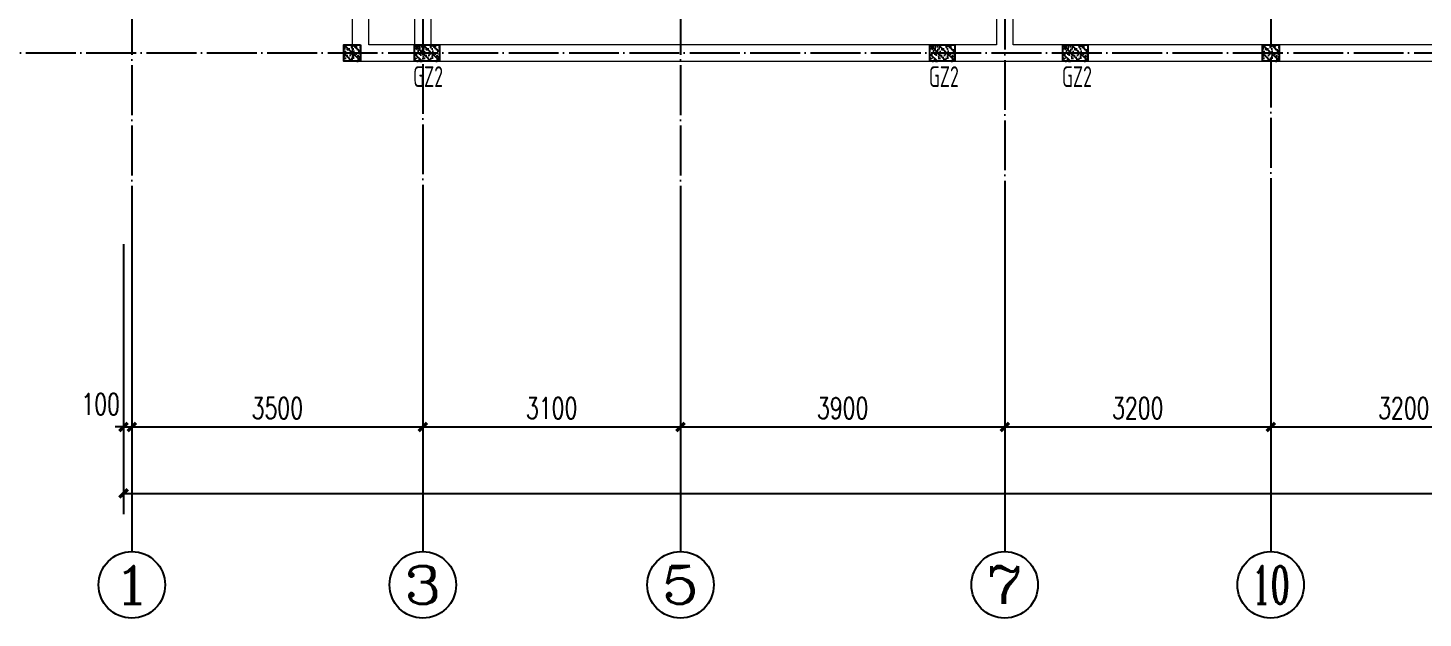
# Model space of a CAD drawing. Extents: x 393367 to 3005760, y 4998 to 826018.
# Drawn here: x 2491561 to 2508343, y 557077 to 564179 of the extents above; entities that cross this region are included whole.
import ezdxf
from ezdxf.enums import TextEntityAlignment as Align

# ---------------------------------------------------------------- set-up
doc = ezdxf.new("R2010")
doc.units = 0
doc.header["$LTSCALE"] = 1000
doc.linetypes.add('DOTE', pattern=[2.42, 2, -0.2, 0.02, -0.2])
doc.linetypes.add('虚线', pattern=[500, 300, -200])
doc.layers.get('0').update_dxf_attribs({"linetype": 'CONTINUOUS'})
doc.layers.get('Defpoints').update_dxf_attribs({"linetype": 'CONTINUOUS'})
for name, color, linetype in [('AXIS', 3, 'CONTINUOUS'), ('AXIS_TEXT', 7, 'CONTINUOUS'), ('BEAM_CONT', 4, 'CONTINUOUS'), ('DOTE', 8, 'DOTE'), ('S-构造柱', 212, 'CONTINUOUS'), ('S-构造柱编号', 130, 'CONTINUOUS')]:
    doc.layers.add(name, color=color, linetype=linetype)
doc.layers.add('砼梁虚线', color=4, linetype='虚线', lineweight=18)
doc.styles.add('_TCH_AXIS', font='COMPLEX', dxfattribs={"bigfont": 'GBCBIG'})
doc.styles.add('_TCH_DIM_T3', font='SIMPLEX', dxfattribs={"width": 0.705882, "bigfont": 'GBCBIG'})
doc.styles.add('COMPLEX', font='COMPLEX')
doc.styles.add('TSSD_Rein', font='Tssdeng.shx', dxfattribs={"width": 0.7, "bigfont": 'hztxt.shx'})
doc.dimstyles.new('_TCH_ARCH&&100', dxfattribs={"dimtxt": 255, "dimasz": 100, "dimexe": 250, "dimexo": 300, "dimgap": 100, "dimtad": 1, "dimdec": 0, "dimzin": 0, "dimdsep": 46, "dimtxsty": '_TCH_DIM_T3', "dimblk": 'ARCHTICK', "dimcen": 0.09, "dimclrt": 7, "dimazin": 2, "dimtfac": 1, "dimtdec": 0, "dimtix": 1, "dimtmove": 2, "dimatfit": 3, "dimldrblk": 'ARCHTICK', "dimfxl": 1, "dimtolj": 1, "dimtzin": 0, "dimarcsym": 0})
pattern_1 = [(320, (2341171.21, 3842450.44), (-9.4128202, -107.5890274), [11.25, -123.75]), (265, (2341171.21, 3842450.44), (112.82882, 20.8127), [9, -99]), (10.4514, (2341170.43, 3842441.48), (103.4159313, -86.7764073), [9.5610285, -105.1713168]), (316.1842, (2341201.21, 3842450.44), (-24.827852, -160.0861573), [16.875, -185.625]), (6.6356, (2341199.14, 3842437.1), (146.117681, -140.199406), [14.341543, -157.75695]), (261.1842, (2341201.21, 3842450.44), (146.11779, -140.199292), [13.5, -148.5]), (291, (2341193.71, 3842435.44), (-60.3928336, -89.5360578), [11.25, -123.75]), (236, (2341193.71, 3842435.44), (108.7725068, -36.4972998), [9, -99]), (341.4514, (2341188.68, 3842427.98), (48.3795745, -126.0333943), [9.5610285, -105.1713168]), (307.5, (2341171.21, 3842450.444), (49.93407807, -1.8239783), [0, -97.8, 0, -100.5, 0, -99.375]), (277.5, (2341171.21, 3842450.444), (59.1617568, -39.4604306), [0, -57.3, 0, -95.55, 0, -37.875]), (237.5, (2341171.21, 3842483.894), (-3.38323076, -80.07336543), [0, -37.5, 0, -117, 0, -155.25]), (227.5, (2341171.21, 3842498.894), (15.0157473, -87.4779254), [0, -48.75, 0, -77.7, 0, -110.25]), (315, (2341171.21, 3842450.444), (53.0330086, 53.0330086), [])]
pattern_2 = [(320, (2342121.21, 3842450.44), (-9.4128202, -107.5890274), [11.25, -123.75]), (265, (2342121.21, 3842450.44), (112.82882, 20.8127), [9, -99]), (10.4514, (2342120.42, 3842441.47), (103.4159313, -86.7764073), [9.5610285, -105.1713168]), (316.1842, (2342151.21, 3842450.44), (-24.827852, -160.0861573), [16.875, -185.625]), (6.6356, (2342149.14, 3842437.1), (146.117681, -140.199406), [14.341543, -157.75695]), (261.1842, (2342151.21, 3842450.44), (146.11779, -140.199292), [13.5, -148.5]), (291, (2342143.71, 3842435.44), (-60.3928336, -89.5360578), [11.25, -123.75]), (236, (2342143.71, 3842435.44), (108.7725068, -36.4972998), [9, -99]), (341.4514, (2342138.68, 3842427.98), (48.3795745, -126.0333943), [9.5610285, -105.1713168]), (307.5, (2342121.21, 3842450.44), (49.93407807, -1.8239783), [0, -97.8, 0, -100.5, 0, -99.375]), (277.5, (2342121.21, 3842450.44), (59.1617568, -39.4604306), [0, -57.3, 0, -95.55, 0, -37.875]), (237.5, (2342121.21, 3842483.89), (-3.38323076, -80.07336543), [0, -37.5, 0, -117, 0, -155.25]), (227.5, (2342121.21, 3842498.89), (15.0157473, -87.4779254), [0, -48.75, 0, -77.7, 0, -110.25]), (315, (2342121.21, 3842450.44), (53.0330086, 53.0330086), [])]
pattern_3 = [(320, (2348321.21, 3842450.44), (-9.4128202, -107.5890274), [11.25, -123.75]), (265, (2348321.21, 3842450.44), (112.82882, 20.8127), [9, -99]), (10.4514, (2348320.42, 3842441.47), (103.4159313, -86.7764073), [9.5610285, -105.1713168]), (316.1842, (2348351.21, 3842450.44), (-24.827852, -160.0861573), [16.875, -185.625]), (6.6356, (2348349.14, 3842437.1), (146.117681, -140.199406), [14.341543, -157.75695]), (261.1842, (2348351.21, 3842450.44), (146.11779, -140.199292), [13.5, -148.5]), (291, (2348343.71, 3842435.44), (-60.3928336, -89.5360578), [11.25, -123.75]), (236, (2348343.71, 3842435.44), (108.7725068, -36.4972998), [9, -99]), (341.4514, (2348338.68, 3842427.98), (48.3795745, -126.0333943), [9.5610285, -105.1713168]), (307.5, (2348321.21, 3842450.44), (49.93407807, -1.8239783), [0, -97.8, 0, -100.5, 0, -99.375]), (277.5, (2348321.21, 3842450.44), (59.1617568, -39.4604306), [0, -57.3, 0, -95.55, 0, -37.875]), (237.5, (2348321.21, 3842483.89), (-3.38323076, -80.07336543), [0, -37.5, 0, -117, 0, -155.25]), (227.5, (2348321.21, 3842498.89), (15.0157473, -87.4779254), [0, -48.75, 0, -77.7, 0, -110.25]), (315, (2348321.21, 3842450.44), (53.0330086, 53.0330086), [])]
pattern_4 = [(320, (2349921.21, 3842450.44), (-9.4128202, -107.5890274), [11.25, -123.75]), (265, (2349921.21, 3842450.44), (112.82882, 20.8127), [9, -99]), (10.4514, (2349920.42, 3842441.47), (103.4159313, -86.7764073), [9.5610285, -105.1713168]), (316.1842, (2349951.21, 3842450.44), (-24.827852, -160.0861573), [16.875, -185.625]), (6.6356, (2349949.14, 3842437.1), (146.117681, -140.199406), [14.341543, -157.75695]), (261.1842, (2349951.2, 3842450.44), (146.11779, -140.199292), [13.5, -148.5]), (291, (2349943.71, 3842435.44), (-60.3928336, -89.5360578), [11.25, -123.75]), (236, (2349943.71, 3842435.44), (108.7725068, -36.4972998), [9, -99]), (341.4514, (2349938.68, 3842427.98), (48.3795745, -126.0333943), [9.5610285, -105.1713168]), (307.5, (2349921.208, 3842450.44), (49.93407807, -1.8239783), [0, -97.8, 0, -100.5, 0, -99.375]), (277.5, (2349921.21, 3842450.44), (59.1617568, -39.4604306), [0, -57.3, 0, -95.55, 0, -37.875]), (237.5, (2349921.21, 3842483.89), (-3.38323076, -80.07336543), [0, -37.5, 0, -117, 0, -155.25]), (227.5, (2349921.21, 3842498.89), (15.0157473, -87.4779254), [0, -48.75, 0, -77.7, 0, -110.25]), (315, (2349921.21, 3842450.44), (53.0330086, 53.0330086), [])]
pattern_5 = [(320, (2352221.21, 3842450.44), (-9.4128202, -107.5890274), [11.25, -123.75]), (265, (2352221.21, 3842450.44), (112.82882, 20.8127), [9, -99]), (10.4514, (2352220.42, 3842441.48), (103.4159313, -86.7764073), [9.5610285, -105.1713168]), (316.1842, (2352251.21, 3842450.44), (-24.827852, -160.0861573), [16.875, -185.625]), (6.6356, (2352249.14, 3842437.1), (146.117681, -140.199406), [14.341543, -157.75695]), (261.1842, (2352251.21, 3842450.44), (146.11779, -140.199292), [13.5, -148.5]), (291, (2352243.71, 3842435.44), (-60.3928336, -89.5360578), [11.25, -123.75]), (236, (2352243.71, 3842435.44), (108.7725068, -36.4972998), [9, -99]), (341.4514, (2352238.68, 3842427.98), (48.3795745, -126.0333943), [9.5610285, -105.1713168]), (307.5, (2352221.21, 3842450.444), (49.93407807, -1.8239783), [0, -97.8, 0, -100.5, 0, -99.375]), (277.5, (2352221.21, 3842450.444), (59.1617568, -39.4604306), [0, -57.3, 0, -95.55, 0, -37.875]), (237.5, (2352221.21, 3842483.894), (-3.38323076, -80.07336543), [0, -37.5, 0, -117, 0, -155.25]), (227.5, (2352221.21, 3842498.894), (15.0157473, -87.4779254), [0, -48.75, 0, -77.7, 0, -110.25]), (315, (2352221.21, 3842450.444), (53.0330086, 53.0330086), [])]

# ---------------------------------------------------------------- blocks, each defined once
blk = doc.blocks.new('_ArchTick')
at = {"color": 0, "linetype": 'ByBlock', "const_width": 0.4}
blk.add_lwpolyline([(-0.5, -0.5), (0.5, 0.5)], dxfattribs=at)
blk = doc.blocks.new('*D2519')
at = {"layer": 'AXIS', "color": 0, "lineweight": -2}
for p, q in [((2492711, 561577), (2492711, 559127)), ((2492811, 561577), (2492811, 559127)), ((2492711, 559377), (2492611, 559377)), ((2492711, 559377), (2492811, 559377)), ((2492811, 559377), (2492911, 559377))]:
    blk.add_line(p, q, dxfattribs=at)
at = {"layer": 'Defpoints', "color": 0}
for p in [(2492711, 561877), (2492811, 561877), (2492811, 559377)]:
    blk.add_point(p, dxfattribs=at)
at = {"layer": 'AXIS', "color": 0, "lineweight": -2, "xscale": 100, "yscale": 100, "zscale": 100}
blk.add_blockref('_ArchTick', (2492711, 559377), dxfattribs=at)
at = {"layer": 'AXIS', "color": 0, "lineweight": -2, "xscale": 100, "yscale": 100, "zscale": 100, "rotation": 180}
blk.add_blockref('_ArchTick', (2492811, 559377), dxfattribs=at)
at = {"layer": 'AXIS', "color": 7, "insert": (2492436, 559652), "char_height": 255, "attachment_point": 5, "style": '_TCH_DIM_T3'}
blk.add_mtext('\\A1;100', dxfattribs=at)
blk = doc.blocks.new('*D2520')
at = {"layer": 'AXIS', "color": 0, "lineweight": -2}
for p, q in [((2492811, 561577), (2492811, 559127)), ((2496311, 561577), (2496311, 559127)), ((2492811, 559377), (2496311, 559377))]:
    blk.add_line(p, q, dxfattribs=at)
at = {"layer": 'Defpoints', "color": 0}
for p in [(2492811, 561877), (2496311, 561877), (2496311, 559377)]:
    blk.add_point(p, dxfattribs=at)
at = {"layer": 'AXIS', "color": 0, "lineweight": -2, "xscale": 100, "yscale": 100, "zscale": 100, "rotation": 180}
blk.add_blockref('_ArchTick', (2492811, 559377), dxfattribs=at)
at = {"layer": 'AXIS', "color": 0, "lineweight": -2, "xscale": 100, "yscale": 100, "zscale": 100}
blk.add_blockref('_ArchTick', (2496311, 559377), dxfattribs=at)
at = {"layer": 'AXIS', "color": 7, "insert": (2494561, 559604), "char_height": 255, "attachment_point": 5, "style": '_TCH_DIM_T3'}
blk.add_mtext('\\A1;3500', dxfattribs=at)
blk = doc.blocks.new('*D2521')
at = {"layer": 'AXIS', "color": 0, "lineweight": -2}
for p, q in [((2496311, 561577), (2496311, 559127)), ((2499411, 561577), (2499411, 559127)), ((2496311, 559377), (2499411, 559377))]:
    blk.add_line(p, q, dxfattribs=at)
at = {"layer": 'Defpoints', "color": 0}
for p in [(2496311, 561877), (2499411, 561877), (2499411, 559377)]:
    blk.add_point(p, dxfattribs=at)
at = {"layer": 'AXIS', "color": 0, "lineweight": -2, "xscale": 100, "yscale": 100, "zscale": 100, "rotation": 180}
blk.add_blockref('_ArchTick', (2496311, 559377), dxfattribs=at)
at = {"layer": 'AXIS', "color": 0, "lineweight": -2, "xscale": 100, "yscale": 100, "zscale": 100}
blk.add_blockref('_ArchTick', (2499411, 559377), dxfattribs=at)
at = {"layer": 'AXIS', "color": 7, "insert": (2497861, 559604), "char_height": 255, "attachment_point": 5, "style": '_TCH_DIM_T3'}
blk.add_mtext('\\A1;3100', dxfattribs=at)
blk = doc.blocks.new('*D2522')
at = {"layer": 'AXIS', "color": 0, "lineweight": -2}
for p, q in [((2499411, 561577), (2499411, 559127)), ((2503311, 561577), (2503311, 559127)), ((2499411, 559377), (2503311, 559377))]:
    blk.add_line(p, q, dxfattribs=at)
at = {"layer": 'Defpoints', "color": 0}
for p in [(2499411, 561877), (2503311, 561877), (2503311, 559377)]:
    blk.add_point(p, dxfattribs=at)
at = {"layer": 'AXIS', "color": 0, "lineweight": -2, "xscale": 100, "yscale": 100, "zscale": 100, "rotation": 180}
blk.add_blockref('_ArchTick', (2499411, 559377), dxfattribs=at)
at = {"layer": 'AXIS', "color": 0, "lineweight": -2, "xscale": 100, "yscale": 100, "zscale": 100}
blk.add_blockref('_ArchTick', (2503311, 559377), dxfattribs=at)
at = {"layer": 'AXIS', "color": 7, "insert": (2501361, 559604), "char_height": 255, "attachment_point": 5, "style": '_TCH_DIM_T3'}
blk.add_mtext('\\A1;3900', dxfattribs=at)
blk = doc.blocks.new('*D2523')
at = {"layer": 'AXIS', "color": 0, "lineweight": -2}
for p, q in [((2503311, 561577), (2503311, 559127)), ((2506511, 561577), (2506511, 559127)), ((2503311, 559377), (2506511, 559377))]:
    blk.add_line(p, q, dxfattribs=at)
at = {"layer": 'Defpoints', "color": 0}
for p in [(2503311, 561877), (2506511, 561877), (2506511, 559377)]:
    blk.add_point(p, dxfattribs=at)
at = {"layer": 'AXIS', "color": 0, "lineweight": -2, "xscale": 100, "yscale": 100, "zscale": 100, "rotation": 180}
blk.add_blockref('_ArchTick', (2503311, 559377), dxfattribs=at)
at = {"layer": 'AXIS', "color": 0, "lineweight": -2, "xscale": 100, "yscale": 100, "zscale": 100}
blk.add_blockref('_ArchTick', (2506511, 559377), dxfattribs=at)
at = {"layer": 'AXIS', "color": 7, "insert": (2504911, 559604), "char_height": 255, "attachment_point": 5, "style": '_TCH_DIM_T3'}
blk.add_mtext('\\A1;3200', dxfattribs=at)
blk = doc.blocks.new('*D2524')
at = {"layer": 'AXIS', "color": 0, "lineweight": -2}
for p, q in [((2506511, 561577), (2506511, 559127)), ((2509711, 561577), (2509711, 559127)), ((2506511, 559377), (2509711, 559377))]:
    blk.add_line(p, q, dxfattribs=at)
at = {"layer": 'Defpoints', "color": 0}
for p in [(2506511, 561877), (2509711, 561877), (2509711, 559377)]:
    blk.add_point(p, dxfattribs=at)
at = {"layer": 'AXIS', "color": 0, "lineweight": -2, "xscale": 100, "yscale": 100, "zscale": 100, "rotation": 180}
blk.add_blockref('_ArchTick', (2506511, 559377), dxfattribs=at)
at = {"layer": 'AXIS', "color": 0, "lineweight": -2, "xscale": 100, "yscale": 100, "zscale": 100}
blk.add_blockref('_ArchTick', (2509711, 559377), dxfattribs=at)
at = {"layer": 'AXIS', "color": 7, "insert": (2508111, 559604), "char_height": 255, "attachment_point": 5, "style": '_TCH_DIM_T3'}
blk.add_mtext('\\A1;3200', dxfattribs=at)
blk = doc.blocks.new('*D2528')
at = {"layer": 'AXIS', "color": 0, "lineweight": -2}
for p, q in [((2492711, 561577), (2492711, 558327)), ((2547711, 561577), (2547711, 558327)), ((2492711, 558577), (2547711, 558577))]:
    blk.add_line(p, q, dxfattribs=at)
at = {"layer": 'Defpoints', "color": 0}
for p in [(2492711, 561877), (2547711, 561877), (2547711, 558577)]:
    blk.add_point(p, dxfattribs=at)
at = {"layer": 'AXIS', "color": 0, "lineweight": -2, "xscale": 100, "yscale": 100, "zscale": 100, "rotation": 180}
blk.add_blockref('_ArchTick', (2492711, 558577), dxfattribs=at)
at = {"layer": 'AXIS', "color": 0, "lineweight": -2, "xscale": 100, "yscale": 100, "zscale": 100}
blk.add_blockref('_ArchTick', (2547711, 558577), dxfattribs=at)
at = {"layer": 'AXIS', "color": 7, "insert": (2520211, 558804), "char_height": 255, "attachment_point": 5, "style": '_TCH_DIM_T3'}
blk.add_mtext('\\A1;55000', dxfattribs=at)
blk = doc.blocks.new('_axiso')
blk.add_circle((0, 0), 0.5)
at = {"layer": 'AXIS_TEXT', "style": 'COMPLEX', "width": 1.041667}
blk.add_attdef('A', text='', height=0.56, dxfattribs=at).set_placement((-0.25, -0.28), (0.25, -0.28), align=Align.FIT)
blk = doc.blocks.new('A$C36D82429')
at = {"layer": 'BEAM_CONT', "lineweight": 18}
for p, q in [((5109, 1200), (5109, 0)), ((5109, 0), (5959, 0)), ((5959, 0), (12959, 0)), ((12959, 0), (19359, 0))]:
    blk.add_line(p, q, dxfattribs=at)
at = {"layer": '砼梁虚线', "lineweight": 18}
for p, q in [((5859, 1800), (5859, 200)), ((6059, 200), (6059, 1800)), ((5309, 200), (5309, 1300)), ((12859, 600), (12859, 200)), ((13059, 200), (13059, 600)), ((5859, 200), (5309, 200)), ((12859, 200), (6059, 200)), ((19259, 200), (13059, 200))]:
    blk.add_line(p, q, dxfattribs=at)

msp = doc.modelspace()

# ---------------------------------------------------------------- hatches: boundary and pattern name
at = {"layer": 'S-构造柱'}
h = msp.add_hatch(dxfattribs=at)
h.set_pattern_fill('ARMORED', color=256, scale=15, angle=-90, style=0)
h.set_pattern_definition(pattern_1)
h.paths.add_polyline_path([(2495560.61887, 563976.98994), (2495560.61887, 563776.98994), (2495360.6192, 563776.98994), (2495360.6192, 563976.98994)])
h = msp.add_hatch(dxfattribs=at)
h.set_pattern_fill('ARMORED', color=256, scale=15, angle=-90, style=0)
h.set_pattern_definition(pattern_1)
h.paths.add_polyline_path([(2495560.61887, 563976.98994), (2495560.61887, 563776.98994), (2495360.6192, 563776.98994), (2495360.6192, 563976.98994)])
h = msp.add_hatch(dxfattribs=at)
h.set_pattern_fill('ARMORED', color=256, scale=15, angle=-90, style=0)
h.set_pattern_definition(pattern_2)
h.paths.add_polyline_path([(2496510.61754, 563976.98575), (2496510.61754, 563776.98575), (2496210.61787, 563776.98575), (2496210.61787, 563976.98575)])
h = msp.add_hatch(dxfattribs=at)
h.set_pattern_fill('ARMORED', color=256, scale=15, angle=-90, style=0)
h.set_pattern_definition(pattern_2)
h.paths.add_polyline_path([(2496510.61754, 563976.98575), (2496510.61754, 563776.98575), (2496210.61787, 563776.98575), (2496210.61787, 563976.98575)])
h = msp.add_hatch(dxfattribs=at)
h.set_pattern_fill('ARMORED', color=256, scale=15, angle=-90, style=0)
h.set_pattern_definition(pattern_3)
h.paths.add_polyline_path([(2502710.61754, 563976.98575), (2502710.61754, 563776.98575), (2502410.61787, 563776.98575), (2502410.61787, 563976.98575)])
h = msp.add_hatch(dxfattribs=at)
h.set_pattern_fill('ARMORED', color=256, scale=15, angle=-90, style=0)
h.set_pattern_definition(pattern_3)
h.paths.add_polyline_path([(2502710.61754, 563976.98575), (2502710.61754, 563776.98575), (2502410.61787, 563776.98575), (2502410.61787, 563976.98575)])
h = msp.add_hatch(dxfattribs=at)
h.set_pattern_fill('ARMORED', color=256, scale=15, angle=-90, style=0)
h.set_pattern_definition(pattern_4)
h.paths.add_polyline_path([(2504310.6165, 563976.98575), (2504310.6165, 563776.98575), (2504010.61683, 563776.98575), (2504010.61683, 563976.98575)])
h = msp.add_hatch(dxfattribs=at)
h.set_pattern_fill('ARMORED', color=256, scale=15, angle=-90, style=0)
h.set_pattern_definition(pattern_4)
h.paths.add_polyline_path([(2504310.6165, 563976.98575), (2504310.6165, 563776.98575), (2504010.61683, 563776.98575), (2504010.61683, 563976.98575)])
h = msp.add_hatch(dxfattribs=at)
h.set_pattern_fill('ARMORED', color=256, scale=15, angle=-90, style=0)
h.set_pattern_definition(pattern_5)
h.paths.add_polyline_path([(2506610.61737, 563976.98994), (2506610.61737, 563776.98994), (2506410.6177, 563776.98994), (2506410.6177, 563976.98994)])
h = msp.add_hatch(dxfattribs=at)
h.set_pattern_fill('ARMORED', color=256, scale=15, angle=-90, style=0)
h.set_pattern_definition(pattern_5)
h.paths.add_polyline_path([(2506610.61737, 563976.98994), (2506610.61737, 563776.98994), (2506410.6177, 563776.98994), (2506410.6177, 563976.98994)])

# ---------------------------------------------------------------- linework, layer by layer
at = {"layer": 'AXIS'}
for p, q in [((2492810.61754, 561876.98994), (2492810.61754, 557876.98994)), ((2496310.61754, 561876.98994), (2496310.61754, 557876.98994)), ((2499410.61754, 561876.98994), (2499410.61754, 557876.98994)), ((2503310.61754, 561876.98994), (2503310.61754, 557876.98994)), ((2506510.61754, 561876.98994), (2506510.61754, 557876.98994))]:
    msp.add_line(p, q, dxfattribs=at)
at = {"layer": 'DOTE', "linetype": 'DOTE', "ltscale": 0.3}
for p, q in [((2492810.61754, 580426.98994), (2492810.61754, 561876.98994)), ((2499410.61754, 580426.98994), (2499410.61754, 561876.98994)), ((2503310.61754, 571776.98994), (2503310.61754, 561876.98994)), ((2496310.61754, 570276.98994), (2496310.61754, 561876.98994)), ((2506510.61754, 568176.98994), (2506510.61754, 561876.98994)), ((2490810.61754, 563876.98994), (2549610.61754, 563876.98994))]:
    msp.add_line(p, q, dxfattribs=at)
at = {"layer": 'S-构造柱'}
for points in [[(2495560.61887, 563976.98994), (2495560.61887, 563776.98994), (2495360.6192, 563776.98994), (2495360.6192, 563976.98994)], [(2495560.61887, 563976.98994), (2495560.61887, 563776.98994), (2495360.6192, 563776.98994), (2495360.6192, 563976.98994)], [(2496510.61754, 563976.98575), (2496510.61754, 563776.98575), (2496210.61787, 563776.98575), (2496210.61787, 563976.98575)], [(2496510.61754, 563976.98575), (2496510.61754, 563776.98575), (2496210.61787, 563776.98575), (2496210.61787, 563976.98575)], [(2502710.61754, 563976.98575), (2502710.61754, 563776.98575), (2502410.61787, 563776.98575), (2502410.61787, 563976.98575)], [(2502710.61754, 563976.98575), (2502710.61754, 563776.98575), (2502410.61787, 563776.98575), (2502410.61787, 563976.98575)], [(2504310.6165, 563976.98575), (2504310.6165, 563776.98575), (2504010.61683, 563776.98575), (2504010.61683, 563976.98575)], [(2504310.6165, 563976.98575), (2504310.6165, 563776.98575), (2504010.61683, 563776.98575), (2504010.61683, 563976.98575)], [(2506610.61737, 563976.98994), (2506610.61737, 563776.98994), (2506410.6177, 563776.98994), (2506410.6177, 563976.98994)], [(2506610.61737, 563976.98994), (2506610.61737, 563776.98994), (2506410.6177, 563776.98994), (2506410.6177, 563976.98994)]]:
    msp.add_lwpolyline(points, close=True, dxfattribs=at)

# ---------------------------------------------------------------- block references
at = {"layer": 'AXIS'}
ref = msp.add_blockref('_axiso', (2492810.61754, 557476.98994), dxfattribs=dict(at, xscale=800, yscale=800, zscale=800))
ref.add_attrib('A', '1', dxfattribs={"layer": 'AXIS_TEXT', "height": 452.54834, "style": '_TCH_AXIS', "width": 2.333333}).set_placement((2492584.34337, 557250.71577), (2493036.89171, 557250.71577), align=Align.FIT)
ref = msp.add_blockref('_axiso', (2496310.61754, 557476.98994), dxfattribs=dict(at, xscale=800, yscale=800, zscale=800))
ref.add_attrib('A', '3', dxfattribs={"layer": 'AXIS_TEXT', "height": 452.54834, "style": '_TCH_AXIS', "width": 1.5}).set_placement((2496084.34337, 557250.71577), (2496536.89171, 557250.71577), align=Align.FIT)
ref = msp.add_blockref('_axiso', (2499410.61754, 557476.98994), dxfattribs=dict(at, xscale=800, yscale=800, zscale=800))
ref.add_attrib('A', '5', dxfattribs={"layer": 'AXIS_TEXT', "height": 452.54834, "style": '_TCH_AXIS', "width": 1.5}).set_placement((2499184.34337, 557250.71577), (2499636.89171, 557250.71577), align=Align.FIT)
ref = msp.add_blockref('_axiso', (2503310.61754, 557476.98994), dxfattribs=dict(at, xscale=800, yscale=800, zscale=800))
ref.add_attrib('A', '7', dxfattribs={"layer": 'AXIS_TEXT', "height": 452.54834, "style": '_TCH_AXIS', "width": 1.5}).set_placement((2503084.34337, 557250.71577), (2503536.89171, 557250.71577), align=Align.FIT)
ref = msp.add_blockref('_axiso', (2506510.61754, 557476.98994), dxfattribs=dict(at, xscale=800, yscale=800, zscale=800))
ref.add_attrib('A', '10', dxfattribs={"layer": 'AXIS_TEXT', "height": 452.54834, "style": '_TCH_AXIS', "width": 0.724138}).set_placement((2506284.34337, 557250.71577), (2506736.89171, 557250.71577), align=Align.FIT)
at = {"layer": 'BEAM_CONT'}
msp.add_blockref('A$C36D82429', (2490351.77234, 563776.9897), dxfattribs=at)

# ---------------------------------------------------------------- texts
at = {"layer": 'S-构造柱编号', "color": 2, "linetype": 'ByBlock', "style": 'TSSD_Rein', "width": 0.65}
for p in [(2496194.3527, 563467.44823, 0), (2496194.3527, 563467.44823, 0), (2502398.77108, 563467.44823, 0), (2502398.77108, 563467.44823, 0), (2503999.78825, 563467.44823, 0), (2503999.78825, 563467.44823, 0)]:
    msp.add_text('GZ2', height=250, dxfattribs=at).set_placement(p)

# ---------------------------------------------------------------- dimensions: what is measured, and where the dimension line sits
at = {"layer": 'AXIS'}
dim = msp.add_linear_dim(base=(2492810.61754, 559376.98994), p1=(2492710.61754, 561876.98994), p2=(2492810.61754, 561876.98994), angle=0, dimstyle='_TCH_ARCH&&100', dxfattribs=at)
dim.commit()
dim.dimension.update_dxf_attribs({"geometry": '*D2519', "text_midpoint": (2492435.61754, 559651.98994), "dimtype": 161})
for p1, p2, distance, picture, middle in [((2492710.61754, 561876.98994), (2547710.61754, 561876.98994), -3300, '*D2528', (2520210.61754, 558804.48994)), ((2492810.61754, 561876.98994), (2496310.61754, 561876.98994), -2500, '*D2520', (2494560.61754, 559604.48994)), ((2496310.61754, 561876.98994), (2499410.61754, 561876.98994), -2500, '*D2521', (2497860.61754, 559604.48994)), ((2499410.61754, 561876.98994), (2503310.61754, 561876.98994), -2500, '*D2522', (2501360.61754, 559604.48994)), ((2503310.61754, 561876.98994), (2506510.61754, 561876.98994), -2500, '*D2523', (2504910.61754, 559604.48994)), ((2506510.61754, 561876.98994), (2509710.61754, 561876.98994), -2500, '*D2524', (2508110.61754, 559604.48994))]:
    dim = msp.add_aligned_dim(p1=p1, p2=p2, distance=distance, dimstyle='_TCH_ARCH&&100', dxfattribs=at)
    dim.commit()
    dim.dimension.update_dxf_attribs({"geometry": picture, "text_midpoint": middle})

doc.saveas('drawing.dxf')
